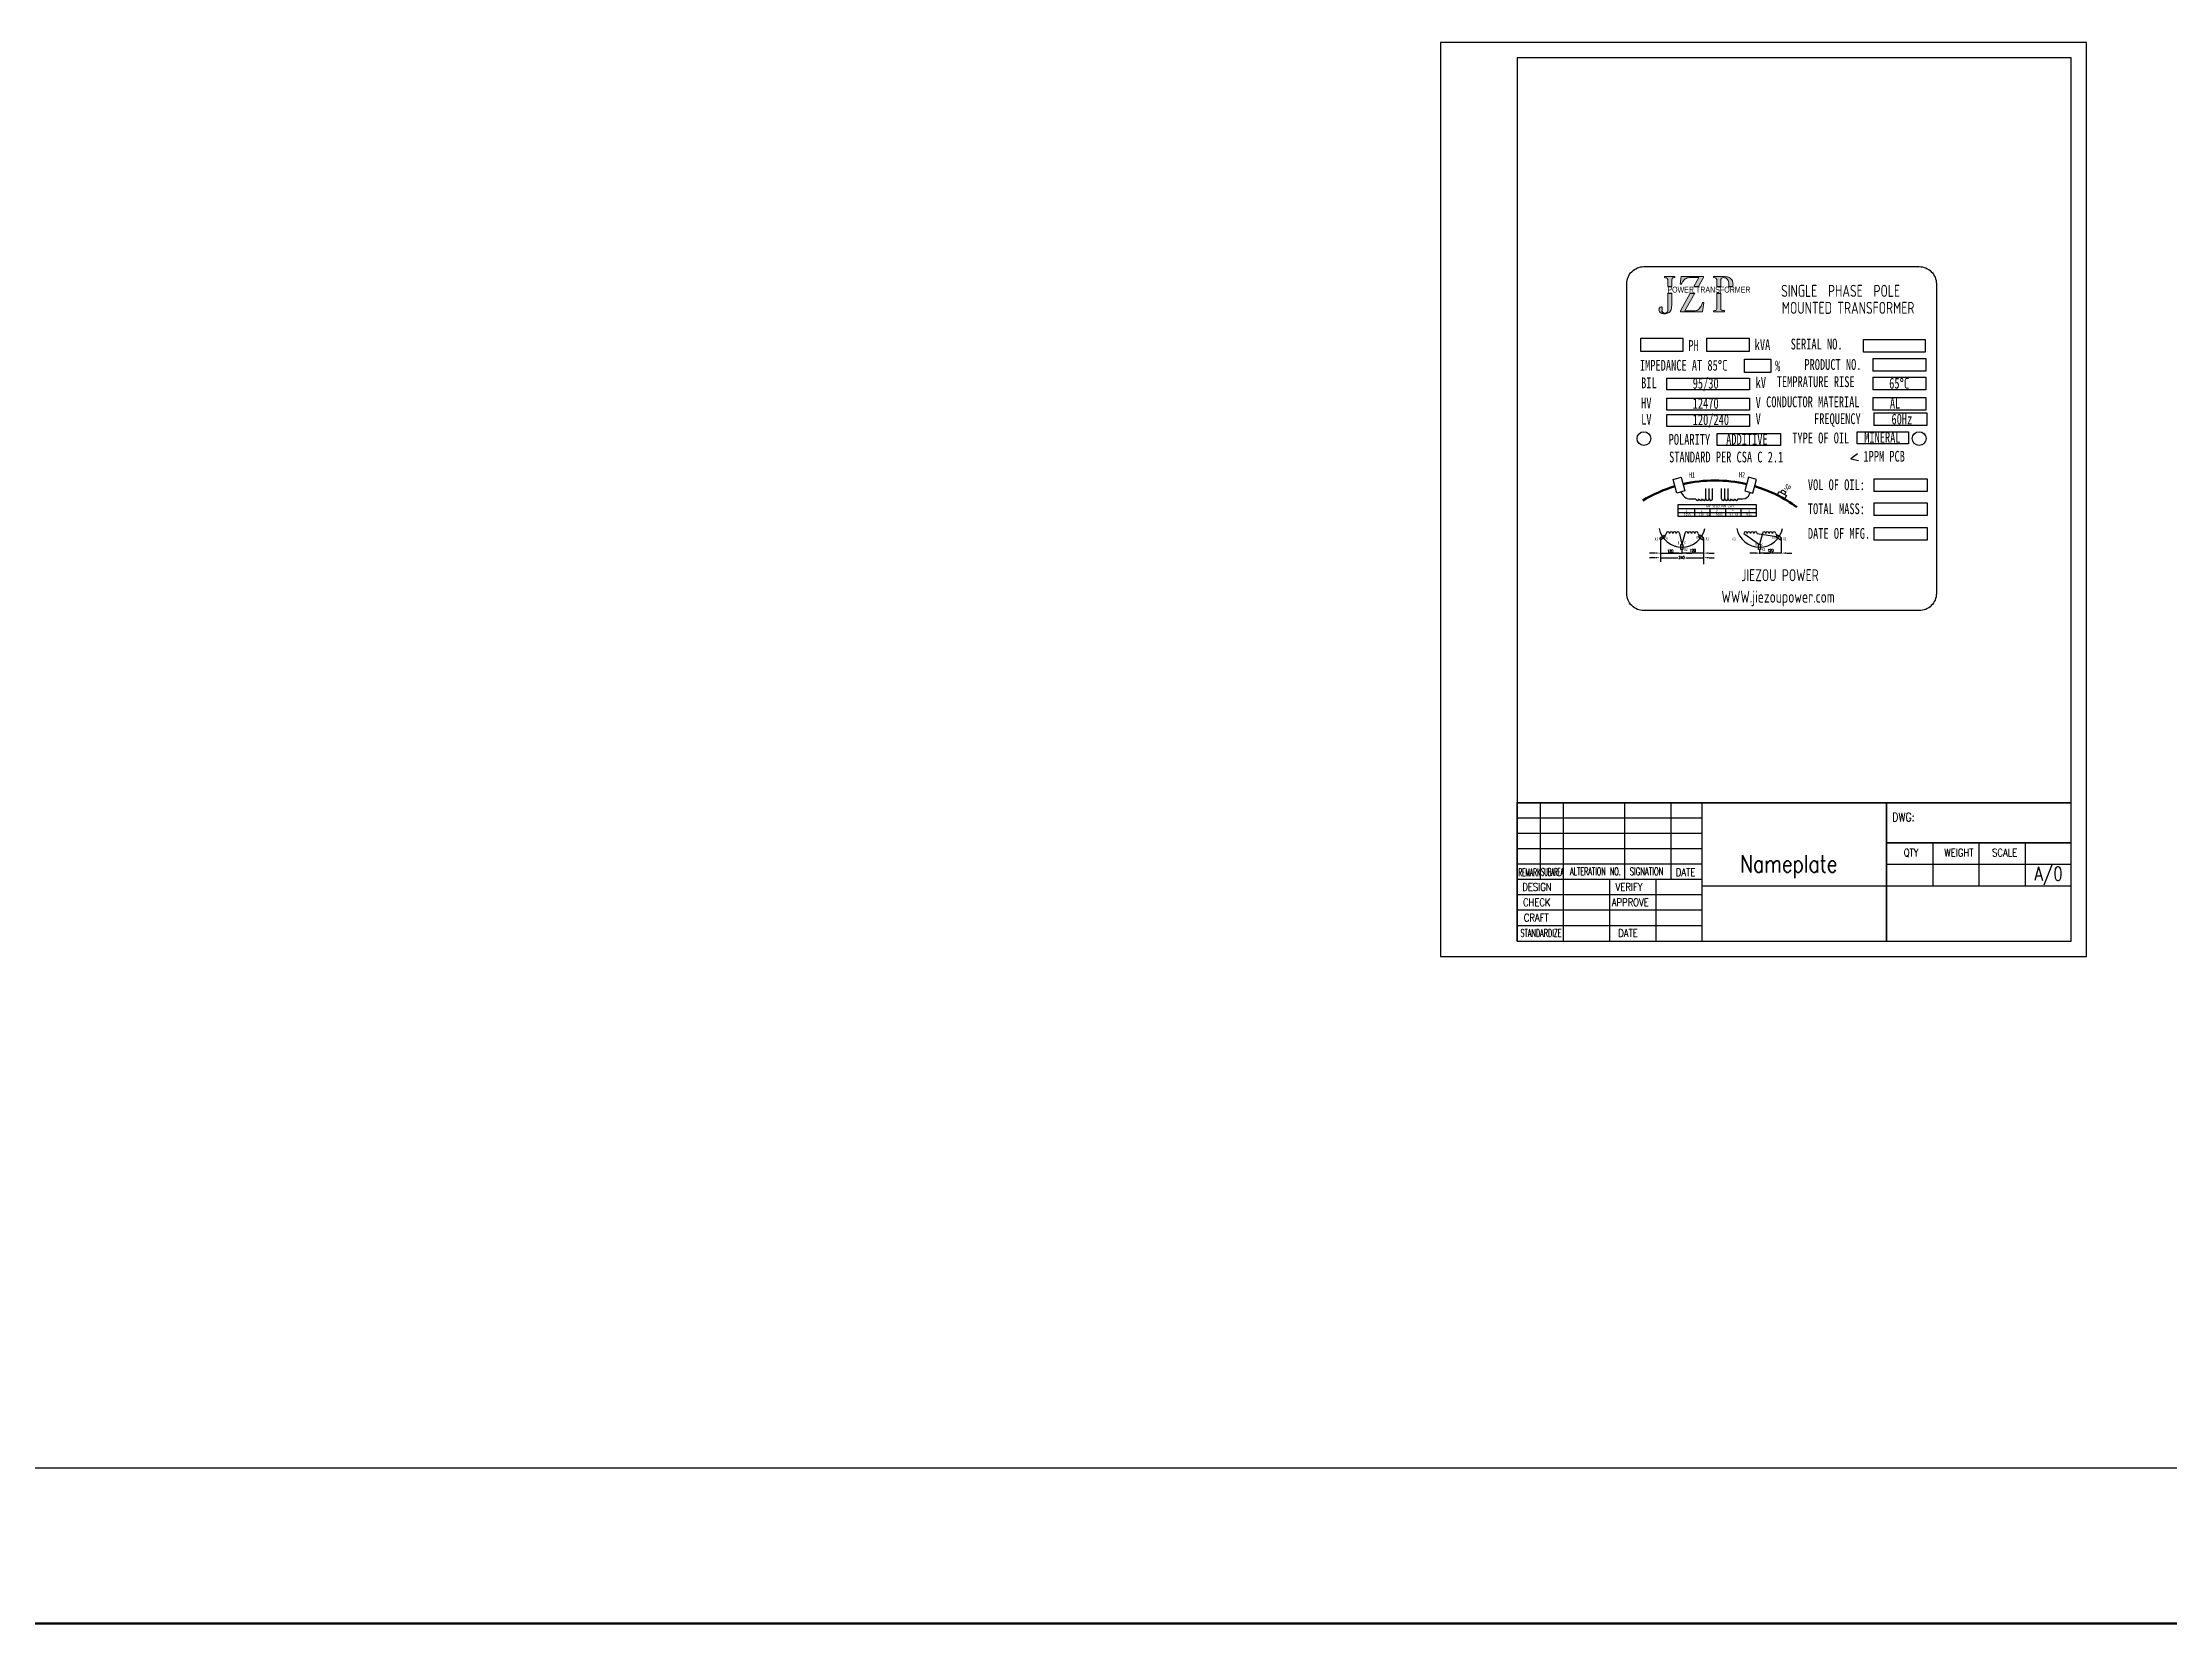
# Model space of a CAD drawing. Header units: millimetres. Extents: x 117095 to 120885, y -6667 to -3573.
# Drawn here: x 119094 to 119713, y -4033 to -3573 of the extents above; entities that cross this region are included whole.
import ezdxf

# ---------------------------------------------------------------- set-up
doc = ezdxf.new("R2010")
doc.units = ezdxf.units.MM
doc.header["$LTSCALE"] = 3
doc.layers.add('INTE_THICK', color=7, linetype='Continuous')
for name, color, linetype, lineweight in [('标注、文本', 3, 'Continuous', 25), ('粗实线', 4, 'Continuous', 53), ('粗实线层', 7, 'Continuous', 50)]:
    doc.layers.add(name, color=color, linetype=linetype, lineweight=lineweight)
doc.styles.add('PC_TEXTSTYLE', font='ISOCP.SHX', dxfattribs={"width": 0.707, "bigfont": 'GBCBIG.SHX'})
doc.styles.get("Standard").update_dxf_attribs({"font": 'txt', "bigfont": 'gbcbig.shx'})
doc.styles.add('TEXTSTYLE_3', font='txt', dxfattribs={"width": 0.8, "bigfont": 'hztxt.shx'})
doc.styles.add('TEXTSTYLE_4', font='txt', dxfattribs={"width": 0.65, "bigfont": 'hztxt.shx'})
doc.styles.add('TEXTSTYLE_5', font='txt', dxfattribs={"width": 0.45, "bigfont": 'hztxt.shx'})
doc.styles.add('TEXTSTYLE_7', font='txt', dxfattribs={"width": 0.75, "bigfont": 'hztxt.shx'})
doc.styles.add('TH_GBDIM', font='romans.shx', dxfattribs={"width": 0.8, "bigfont": 'gbcbig.shx'})

msp = doc.modelspace()

# ---------------------------------------------------------------- hatches: boundary and pattern name
at = {"layer": '标注、文本'}
h = msp.add_hatch(color=256, dxfattribs=at)
h.dxf.hatch_style = 1
h.paths.add_polyline_path([(119567.96, -3646.19), (119566.83, -3646.19), (119566.83, -3650.9), (119566.81, -3651.32), (119566.72, -3651.62, -0.564853), (119565.07, -3651.34), (119565.16, -3651.04), (119565.22, -3650.8), (119565.23, -3650.47), (119565.18, -3650.34), (119564.98, -3650.15), (119564.88, -3650.12), (119564.6, -3650.21), (119564.51, -3650.29), (119564.31, -3650.58), (119564.28, -3650.69), (119564.24, -3651.02), (119564.3, -3651.35), (119564.4, -3651.54), (119564.59, -3651.76, 0.201196), (119566.69, -3652), (119566.97, -3651.9), (119567.22, -3651.75), (119567.43, -3651.55), (119567.62, -3651.29), (119567.77, -3650.97), (119567.81, -3650.87), (119567.89, -3650.54), (119567.95, -3650.18), (119567.96, -3649.79)])
h.paths.add_polyline_path([(119568.05, -3642), (119568.09, -3641.93), (119568.31, -3641.73), (119568.51, -3641.68), (119568.86, -3641.65), (119568.86, -3641.35), (119565.89, -3641.35), (119565.89, -3641.65), (119566.15, -3641.68), (119566.4, -3641.72), (119566.4, -3641.72), (119566.67, -3641.88), (119566.8, -3642.21), (119566.82, -3642.49), (119566.83, -3642.91), (119566.83, -3644.19), (119567.96, -3644.19), (119567.96, -3642.74), (119567.96, -3642.71), (119567.99, -3642.29)])
h.paths.add_polyline_path([(119577.25, -3641.57), (119577.25, -3641.35), (119570.75, -3641.35), (119570.44, -3643.55), (119570.75, -3643.55), (119570.76, -3643.53), (119570.89, -3643.27), (119571.08, -3642.88), (119571.09, -3642.88), (119571.25, -3642.63), (119571.49, -3642.35), (119571.64, -3642.21), (119571.88, -3642.02), (119572.16, -3641.86), (119572.42, -3641.75), (119572.71, -3641.68), (119573.01, -3641.65), (119575.83, -3641.65), (119574.42, -3644.19), (119575.78, -3644.19)])
h.paths.add_polyline_path([(119574.66, -3646.19), (119573.3, -3646.19), (119570.47, -3651.28), (119570.47, -3651.59), (119576.94, -3651.59), (119577.3, -3648.84), (119576.95, -3648.84), (119576.84, -3649.16), (119576.69, -3649.51), (119576.65, -3649.58), (119576.49, -3649.9), (119576.33, -3650.18), (119576.13, -3650.46), (119575.92, -3650.7), (119575.73, -3650.89), (119575.47, -3651.08), (119575.24, -3651.19), (119575.11, -3651.22), (119574.82, -3651.26), (119574.5, -3651.28), (119571.81, -3651.28)])
h.paths.add_polyline_path([(119582.47, -3641.79), (119582.68, -3641.69), (119583.01, -3641.65), (119583.3, -3641.67), (119583.57, -3641.71), (119583.75, -3641.79), (119584.01, -3641.98), (119584.21, -3642.19), (119584.36, -3642.46), (119584.47, -3642.77), (119584.54, -3643.12), (119584.57, -3643.52), (119584.57, -3643.57), (119584.54, -3643.97), (119584.5, -3644.19), (119585.69, -3644.19), (119585.75, -3643.88), (119585.78, -3643.51), (119585.77, -3643.39), (119585.73, -3643.03), (119585.62, -3642.69), (119585.59, -3642.61), (119585.43, -3642.31), (119585.23, -3642.05), (119585.18, -3642), (119584.95, -3641.79), (119584.69, -3641.62), (119584.43, -3641.5), (119584.15, -3641.44), (119583.99, -3641.42), (119583.61, -3641.38), (119583.34, -3641.35), (119583.17, -3641.35), (119580.08, -3641.35), (119580.08, -3641.65), (119580.27, -3641.66), (119580.58, -3641.7), (119580.79, -3641.78), (119580.91, -3641.87), (119581.05, -3642.16), (119581.06, -3642.25), (119581.09, -3642.58), (119581.09, -3643.04), (119581.09, -3644.19), (119582.21, -3644.19), (119582.21, -3642.99), (119582.21, -3642.91), (119582.22, -3642.49), (119582.25, -3642.19), (119582.29, -3642.05)])
h.paths.add_polyline_path([(119582.21, -3646.19), (119581.09, -3646.19), (119581.09, -3650.28), (119581.09, -3650.43), (119581.06, -3650.76), (119580.91, -3651.06), (119580.9, -3651.07), (119580.62, -3651.21), (119580.41, -3651.24), (119580.08, -3651.26), (119580.08, -3651.57), (119583.34, -3651.57), (119583.34, -3651.26), (119583.19, -3651.25), (119582.88, -3651.23), (119582.76, -3651.21), (119582.49, -3651.12), (119582.29, -3650.87), (119582.25, -3650.74), (119582.21, -3650.35)])

# ---------------------------------------------------------------- linework, layer by layer
at = {"color": 7, "linetype": 'Continuous'}
for p, q in [((119523.06, -3794.33), (119684.09, -3794.33)), ((119523.07, -3794.26), (119684.1, -3794.26)), ((119523.07, -3834.52), (119523.07, -3794.26)), ((119529.78, -3816.63), (119529.78, -3794.26)), ((119536.49, -3834.52), (119536.49, -3794.26)), ((119554.38, -3816.63), (119554.38, -3794.26)), ((119567.8, -3816.63), (119567.8, -3794.26)), ((119576.75, -3794.26), (119576.75, -3834.52)), ((119576.76, -3794.29), (119576.76, -3834.55)), ((119576.76, -3794.29), (119684.12, -3794.29)), ((119630.42, -3834.52), (119630.42, -3794.26)), ((119630.44, -3794.29), (119630.44, -3834.55)), ((119576.75, -3798.74), (119523.07, -3798.74)), ((119576.75, -3803.21), (119523.07, -3803.21)), ((119576.75, -3807.68), (119523.07, -3807.68)), ((119630.42, -3805.89), (119684.1, -3805.89)), ((119630.44, -3805.92), (119684.12, -3805.92)), ((119643.84, -3805.89), (119643.84, -3818.42)), ((119643.86, -3805.92), (119643.86, -3818.45)), ((119657.26, -3805.89), (119657.26, -3818.42)), ((119657.28, -3805.92), (119657.28, -3818.45)), ((119670.68, -3805.89), (119670.68, -3818.42)), ((119670.7, -3805.92), (119670.7, -3818.45)), ((119576.75, -3812.16), (119523.07, -3812.16)), ((119630.42, -3812.16), (119684.1, -3812.16)), ((119630.44, -3812.18), (119684.12, -3812.18)), ((119576.75, -3816.63), (119523.07, -3816.63)), ((119549.91, -3816.63), (119549.91, -3834.52)), ((119563.33, -3816.63), (119563.33, -3834.52)), ((119576.75, -3818.42), (119684.1, -3818.42)), ((119576.76, -3818.45), (119684.12, -3818.45)), ((119576.75, -3821.1), (119523.07, -3821.1)), ((119576.75, -3825.57), (119523.07, -3825.57)), ((119576.75, -3830.05), (119523.07, -3830.05))]:
    msp.add_line(p, q, dxfattribs=at)
at = {"layer": 'INTE_THICK'}
for p, q in [((119684.09, -3577.78), (119523.07, -3577.78)), ((119523.07, -3577.78), (119523.07, -3834.52)), ((119684.09, -3834.52), (119684.09, -3577.78)), ((119523.07, -3834.52), (119684.09, -3834.52))]:
    msp.add_line(p, q, dxfattribs=at)
at = {"layer": '标注、文本', "color": 3, "lineweight": 0}
for p, q in [((119568.86, -3641.35), (119565.89, -3641.35)), ((119565.89, -3641.35), (119565.89, -3641.65)), ((119568.86, -3641.65), (119568.86, -3641.35)), ((119570.75, -3641.35), (119570.44, -3643.55)), ((119577.25, -3641.35), (119570.75, -3641.35)), ((119577.25, -3641.57), (119577.25, -3641.35)), ((119583.17, -3641.35), (119580.08, -3641.35)), ((119580.08, -3641.35), (119580.08, -3641.65)), ((119583.34, -3641.35), (119583.17, -3641.35)), ((119583.61, -3641.38), (119583.34, -3641.35)), ((119583.99, -3641.42), (119583.61, -3641.38)), ((119584.15, -3641.44), (119583.99, -3641.42)), ((119584.43, -3641.5), (119584.15, -3641.44)), ((119565.89, -3641.65), (119566.15, -3641.68)), ((119566.15, -3641.68), (119566.4, -3641.72)), ((119566.4, -3641.72), (119566.4, -3641.72)), ((119566.4, -3641.72), (119566.66, -3641.87)), ((119566.66, -3641.87), (119566.68, -3641.89)), ((119566.68, -3641.89), (119566.8, -3642.21)), ((119566.8, -3642.21), (119566.82, -3642.49)), ((119566.82, -3642.49), (119566.83, -3642.91)), ((119566.83, -3642.91), (119566.83, -3644.19)), ((119566.83, -3646.19), (119566.83, -3650.9)), ((119567.96, -3642.71), (119567.99, -3642.29)), ((119567.96, -3642.74), (119567.96, -3642.71)), ((119567.96, -3644.19), (119567.96, -3642.74)), ((119567.96, -3649.79), (119567.96, -3646.19)), ((119567.99, -3642.29), (119568.05, -3642)), ((119568.05, -3642), (119568.09, -3641.93)), ((119568.09, -3641.93), (119568.31, -3641.73)), ((119568.31, -3641.73), (119568.51, -3641.68)), ((119568.51, -3641.68), (119568.86, -3641.65)), ((119570.44, -3643.55), (119570.75, -3643.55)), ((119573.3, -3646.19), (119570.47, -3651.28)), ((119570.75, -3643.55), (119570.76, -3643.53)), ((119570.76, -3643.53), (119570.89, -3643.27)), ((119570.89, -3643.27), (119571.08, -3642.88)), ((119571.08, -3642.88), (119571.09, -3642.88)), ((119571.09, -3642.88), (119571.25, -3642.63)), ((119571.25, -3642.63), (119571.49, -3642.35)), ((119571.49, -3642.35), (119571.64, -3642.21)), ((119571.63, -3641.65), (119571.62, -3641.66)), ((119571.64, -3642.21), (119571.88, -3642.02)), ((119571.81, -3651.28), (119574.66, -3646.19)), ((119571.88, -3642.02), (119572.16, -3641.86)), ((119572.16, -3641.86), (119572.42, -3641.75)), ((119572.42, -3641.75), (119572.71, -3641.68)), ((119572.71, -3641.68), (119573.01, -3641.65)), ((119573.01, -3641.65), (119574.45, -3641.65)), ((119573.01, -3641.65), (119575.83, -3641.65)), ((119575.83, -3641.65), (119574.42, -3644.19)), ((119575.78, -3644.19), (119577.25, -3641.57)), ((119580.08, -3641.65), (119580.27, -3641.66)), ((119580.27, -3641.66), (119580.58, -3641.7)), ((119580.58, -3641.7), (119580.79, -3641.78)), ((119580.79, -3641.78), (119580.91, -3641.87)), ((119580.91, -3641.87), (119581.05, -3642.16)), ((119581.05, -3642.16), (119581.06, -3642.25)), ((119581.06, -3642.25), (119581.09, -3642.58)), ((119581.09, -3642.58), (119581.09, -3643.04)), ((119581.09, -3643.04), (119581.09, -3644.19)), ((119581.09, -3646.19), (119581.09, -3650.28)), ((119582.21, -3642.91), (119582.22, -3642.49)), ((119582.21, -3642.99), (119582.21, -3642.91)), ((119582.21, -3644.19), (119582.21, -3642.99)), ((119582.21, -3650.35), (119582.21, -3646.19)), ((119582.22, -3642.49), (119582.25, -3642.19)), ((119582.25, -3642.19), (119582.29, -3642.05)), ((119582.29, -3642.05), (119582.47, -3641.79)), ((119582.47, -3641.79), (119582.68, -3641.69)), ((119582.68, -3641.69), (119583.01, -3641.65)), ((119583.01, -3641.65), (119583.3, -3641.67)), ((119583.3, -3641.67), (119583.57, -3641.71)), ((119583.57, -3641.71), (119583.75, -3641.79)), ((119583.75, -3641.79), (119584.01, -3641.98)), ((119584.01, -3641.98), (119584.21, -3642.19)), ((119584.21, -3642.19), (119584.36, -3642.46)), ((119584.36, -3642.46), (119584.47, -3642.77)), ((119584.69, -3641.62), (119584.43, -3641.5)), ((119584.47, -3642.77), (119584.54, -3643.12)), ((119584.54, -3643.97), (119584.5, -3644.19)), ((119584.54, -3643.12), (119584.57, -3643.52)), ((119584.57, -3643.57), (119584.54, -3643.97)), ((119584.57, -3643.52), (119584.57, -3643.57)), ((119584.95, -3641.79), (119584.69, -3641.62)), ((119585.18, -3642), (119584.95, -3641.79)), ((119585.23, -3642.05), (119585.18, -3642)), ((119585.43, -3642.31), (119585.23, -3642.05)), ((119585.59, -3642.61), (119585.43, -3642.31)), ((119585.62, -3642.69), (119585.59, -3642.61)), ((119585.73, -3643.03), (119585.62, -3642.69)), ((119585.69, -3644.19), (119585.75, -3643.88)), ((119585.77, -3643.39), (119585.73, -3643.03)), ((119585.75, -3643.88), (119585.78, -3643.51)), ((119585.78, -3643.51), (119585.77, -3643.39)), ((119564.28, -3650.69), (119564.24, -3651.02)), ((119564.24, -3651.02), (119564.3, -3651.35)), ((119564.31, -3650.58), (119564.28, -3650.69)), ((119564.3, -3651.35), (119564.4, -3651.54)), ((119564.51, -3650.29), (119564.31, -3650.58)), ((119564.4, -3651.54), (119564.59, -3651.76)), ((119564.6, -3650.21), (119564.51, -3650.29)), ((119564.88, -3650.12), (119564.6, -3650.21)), ((119564.98, -3650.15), (119564.88, -3650.12)), ((119565.18, -3650.34), (119564.98, -3650.15)), ((119565.07, -3651.34), (119565.16, -3651.04)), ((119565.16, -3651.04), (119565.22, -3650.8)), ((119565.23, -3650.47), (119565.18, -3650.34)), ((119565.22, -3650.8), (119565.23, -3650.47)), ((119566.69, -3652), (119566.97, -3651.9)), ((119566.81, -3651.32), (119566.72, -3651.62)), ((119566.83, -3650.9), (119566.81, -3651.32)), ((119566.97, -3651.9), (119567.22, -3651.75)), ((119567.22, -3651.75), (119567.43, -3651.55)), ((119567.43, -3651.55), (119567.62, -3651.29)), ((119567.62, -3651.29), (119567.77, -3650.97)), ((119567.77, -3650.97), (119567.81, -3650.87)), ((119567.81, -3650.87), (119567.89, -3650.54)), ((119567.89, -3650.54), (119567.95, -3650.18)), ((119567.95, -3650.18), (119567.96, -3649.79)), ((119570.47, -3651.59), (119576.94, -3651.59)), ((119574.5, -3651.28), (119571.81, -3651.28)), ((119574.82, -3651.26), (119574.5, -3651.28)), ((119575.11, -3651.22), (119574.82, -3651.26)), ((119575.24, -3651.19), (119575.11, -3651.22)), ((119575.47, -3651.08), (119575.24, -3651.19)), ((119575.73, -3650.89), (119575.47, -3651.08)), ((119575.92, -3650.7), (119575.73, -3650.89)), ((119576.13, -3650.46), (119575.92, -3650.7)), ((119576.33, -3650.18), (119576.13, -3650.46)), ((119576.49, -3649.9), (119576.33, -3650.18)), ((119576.65, -3649.58), (119576.49, -3649.9)), ((119576.69, -3649.51), (119576.65, -3649.58)), ((119576.84, -3649.16), (119576.69, -3649.51)), ((119576.94, -3648.85), (119576.84, -3649.16)), ((119577.3, -3648.84), (119576.94, -3648.84)), ((119576.94, -3648.84), (119576.94, -3648.85)), ((119576.94, -3651.59), (119577.3, -3648.84)), ((119580.41, -3651.24), (119580.08, -3651.26)), ((119580.08, -3651.26), (119580.08, -3651.57)), ((119580.08, -3651.57), (119583.34, -3651.57)), ((119580.62, -3651.21), (119580.41, -3651.24)), ((119580.9, -3651.07), (119580.62, -3651.21)), ((119580.91, -3651.06), (119580.9, -3651.07)), ((119581.06, -3650.76), (119580.91, -3651.06)), ((119581.09, -3650.43), (119581.06, -3650.76)), ((119581.09, -3650.28), (119581.09, -3650.43)), ((119582.25, -3650.74), (119582.21, -3650.35)), ((119582.29, -3650.87), (119582.25, -3650.74)), ((119582.49, -3651.12), (119582.29, -3650.87)), ((119582.5, -3651.13), (119582.49, -3651.12)), ((119582.76, -3651.21), (119582.5, -3651.13)), ((119582.88, -3651.23), (119582.76, -3651.21)), ((119583.19, -3651.25), (119582.88, -3651.23)), ((119583.34, -3651.26), (119583.19, -3651.25)), ((119583.34, -3651.57), (119583.34, -3651.26))]:
    msp.add_line(p, q, dxfattribs=at)
at = {"layer": '标注、文本'}
for p, q in [((119566.83, -3644.19), (119567.96, -3644.19)), ((119566.83, -3646.19), (119567.96, -3646.19)), ((119573.3, -3646.19), (119574.66, -3646.19)), ((119574.42, -3644.19), (119575.78, -3644.19)), ((119581.09, -3644.19), (119582.21, -3644.19)), ((119581.09, -3646.19), (119582.21, -3646.19)), ((119584.5, -3644.19), (119585.69, -3644.19)), ((119570.47, -3651.28), (119570.47, -3651.59)), ((119596.81, -3665.39), (119596.81, -3669.26)), ((119626.4, -3665.19), (119626.4, -3668.87)), ((119626.39, -3670.62), (119626.39, -3674.3)), ((119626.39, -3676.49), (119626.39, -3680.17)), ((119626.69, -3680.97), (119626.69, -3684.65)), ((119581.14, -3686.99), (119599.54, -3686.99)), ((119581.14, -3690.47), (119581.14, -3686.99)), ((119599.54, -3690.47), (119581.14, -3690.47)), ((119599.54, -3686.99), (119599.54, -3690.47)), ((119621.85, -3686.44), (119636.75, -3686.44)), ((119621.85, -3689.92), (119621.85, -3686.44)), ((119636.75, -3689.92), (119621.85, -3689.92)), ((119636.75, -3686.44), (119636.75, -3689.92)), ((119622.01, -3692.88), (119620.04, -3694.33)), ((119620.04, -3694.33), (119622.22, -3694.84)), ((119577.88, -3705.92), (119577.88, -3702.94)), ((119578.85, -3705.92), (119578.85, -3702.94)), ((119579.82, -3705.92), (119579.82, -3702.94)), ((119582.4, -3705.92), (119582.4, -3702.94)), ((119583.37, -3705.92), (119583.37, -3702.94)), ((119584.34, -3705.92), (119584.34, -3702.94)), ((119626.75, -3700.18), (119626.75, -3703.86)), ((119569.86, -3708.73), (119592.54, -3708.73)), ((119570.61, -3703.97), (119571.31, -3705.02)), ((119572.98, -3705.92), (119574.96, -3705.92)), ((119574.6, -3708.73), (119574.6, -3711.12)), ((119579.09, -3708.73), (119579.09, -3711.12)), ((119583.57, -3708.73), (119583.57, -3711.12)), ((119587.26, -3705.92), (119588.68, -3705.92)), ((119588.05, -3708.73), (119588.05, -3711.12)), ((119590.55, -3704.63), (119590.76, -3704.07)), ((119626.75, -3707.15), (119626.75, -3710.82)), ((119569.86, -3709.89), (119592.54, -3709.89)), ((119626.75, -3714.32), (119626.75, -3718)), ((119564.68, -3717.6), (119564.68, -3724.27)), ((119566.36, -3715.99), (119565.92, -3716.76)), ((119570.25, -3715.99), (119570.92, -3719.19)), ((119571.74, -3715.99), (119570.92, -3719.19)), ((119570.92, -3720.69), (119570.92, -3721.91)), ((119575.63, -3715.99), (119575.93, -3716.76)), ((119577.17, -3717.6), (119577.17, -3724.99)), ((119592.84, -3715.99), (119598.45, -3716.86)), ((119594.32, -3715.99), (119593.51, -3719.19)), ((119593.51, -3720.69), (119593.51, -3721.91)), ((119593.51, -3720.69), (119593.51, -3721.74)), ((119598.22, -3715.99), (119598.52, -3716.76)), ((119599.76, -3717.6), (119599.76, -3721.72)), ((120884.53, -3987.78), (117095.49, -3987.78))]:
    msp.add_line(p, q, dxfattribs=at)
at = {"layer": '标注、文本', "color": 3}
for p, q in [((119563.03, -3721.72), (119561.53, -3721.72)), ((119564.53, -3721.72), (119570.78, -3721.72)), ((119572.13, -3721.72), (119573.78, -3721.72)), ((119578.81, -3721.72), (119580.31, -3721.72)), ((119592.3, -3721.72), (119590.66, -3721.72)), ((119599.9, -3721.72), (119593.66, -3721.72)), ((119594.72, -3721.72), (119596.37, -3721.72)), ((119601.4, -3721.72), (119602.9, -3721.72)), ((119563.03, -3723.06), (119561.53, -3723.06)), ((119578.81, -3723.06), (119580.31, -3723.06))]:
    msp.add_line(p, q, dxfattribs=at)
at = {"layer": '标注、文本'}
msp.add_lwpolyline([(119559.89, -3638.46), (119639.89, -3638.46, -0.414214), (119644.89, -3643.46), (119644.89, -3733.46, -0.414214), (119639.89, -3738.46), (119559.89, -3738.46, -0.414214), (119554.89, -3733.46), (119554.89, -3643.46, -0.414214)], format="xyb", close=True, dxfattribs=at)
for points in [[(119558.94, -3659.26), (119571.21, -3659.26), (119571.21, -3663.13), (119558.94, -3663.13)], [(119578.19, -3659.26), (119590.47, -3659.26), (119590.47, -3663.13), (119578.19, -3663.13)], [(119623.7, -3659.61), (119641.61, -3659.61), (119641.61, -3663.29), (119623.7, -3663.29)], [(119566.52, -3670.84), (119590.6, -3670.84), (119590.6, -3674.31), (119566.52, -3674.31)], [(119566.52, -3676.68), (119590.6, -3676.68), (119590.6, -3680.15), (119566.52, -3680.15)], [(119566.52, -3681.41), (119590.6, -3681.41), (119590.6, -3684.88), (119566.52, -3684.88)], [(119568.37, -3700.3), (119570.75, -3699.68), (119571.8, -3703.65), (119569.42, -3704.28)], [(119592.63, -3700.3), (119590.25, -3699.68), (119589.2, -3703.65), (119591.58, -3704.28)], [(119569.86, -3707.56), (119592.54, -3707.56), (119592.54, -3711.12), (119569.86, -3711.12)], [(119599.17, -3703.8), (119601.34, -3704.98), (119600.77, -3706.02), (119598.61, -3704.84)], [(119600.1, -3703.33), (119601.14, -3703.89), (119600.73, -3704.65), (119599.69, -3704.09)], [(119565.76, -3716.52), (119566.08, -3717), (119564.84, -3717.84), (119564.52, -3717.36)], [(119570.63, -3719.19), (119571.21, -3719.19), (119571.21, -3720.69), (119570.63, -3720.69)], [(119576.09, -3716.52), (119575.77, -3717), (119577.01, -3717.84), (119577.33, -3717.36)], [(119593.22, -3719.19), (119593.8, -3719.19), (119593.8, -3720.69), (119593.22, -3720.69)], [(119598.68, -3716.52), (119598.35, -3717), (119599.59, -3717.84), (119599.92, -3717.36)]]:
    msp.add_lwpolyline(points, close=True, dxfattribs=at)
for points in [[(119596.81, -3669.26), (119589.17, -3669.26), (119589.17, -3665.39), (119596.81, -3665.39)], [(119626.4, -3665.19), (119641.85, -3665.19), (119641.85, -3668.87), (119626.4, -3668.87)], [(119626.39, -3670.62), (119641.84, -3670.62), (119641.84, -3674.3), (119626.39, -3674.3)], [(119626.39, -3676.49), (119641.84, -3676.49), (119641.84, -3680.17), (119626.39, -3680.17)], [(119626.69, -3680.97), (119642.14, -3680.97), (119642.14, -3684.65), (119626.69, -3684.65)], [(119626.75, -3700.18), (119642.2, -3700.18), (119642.2, -3703.86), (119626.75, -3703.86)], [(119626.75, -3707.15), (119642.2, -3707.15), (119642.2, -3710.82), (119626.75, -3710.82)], [(119626.75, -3714.32), (119642.2, -3714.32), (119642.2, -3718), (119626.75, -3718)]]:
    msp.add_lwpolyline(points, dxfattribs=at)
for centre in [(119559.89, -3688.46), (119639.89, -3688.46)]:
    msp.add_circle(centre, 2, dxfattribs=at)
for centre, radius, start, end in [((119565.93, -3649.37), 2.73, 240.63938, 286.14253), ((119565.98, -3650.98), 0.976, 201.48435, 319.32465), ((119572.98, -3703.92), 2, 213.55601, 270), ((119575.44, -3705.92), 0.485, 180, 0), ((119576.42, -3705.92), 0.485, 180, 0), ((119577.39, -3705.92), 0.485, 180, 0), ((119578.37, -3705.92), 0.485, 180, 0), ((119579.34, -3705.92), 0.485, 180, 0), ((119582.88, -3705.92), 0.485, 180, 0), ((119583.85, -3705.92), 0.485, 180, 0), ((119584.83, -3705.92), 0.485, 180, 0), ((119585.8, -3705.92), 0.485, 180, 0), ((119586.78, -3705.92), 0.485, 180, 0), ((119588.68, -3703.92), 2, 270, 339.0548), ((119570.94, -3713.21), 6.79, 191.61474, 348.65109), ((119566.85, -3715.99), 0.485, 360, 180), ((119567.82, -3715.99), 0.485, 360, 180), ((119568.79, -3715.99), 0.485, 360, 180), ((119569.77, -3715.99), 0.485, 360, 180), ((119572.22, -3715.99), 0.485, 360, 180), ((119573.19, -3715.99), 0.485, 360, 180), ((119574.17, -3715.99), 0.485, 360, 180), ((119575.14, -3715.99), 0.485, 360, 180), ((119593.53, -3713.21), 6.79, 191.61474, 348.65109), ((119589.43, -3715.99), 0.485, 360, 180), ((119590.41, -3715.99), 0.485, 360, 180), ((119591.38, -3715.99), 0.485, 360, 180), ((119592.36, -3715.99), 0.485, 360, 180), ((119594.81, -3715.99), 0.485, 360, 180), ((119595.78, -3715.99), 0.485, 360, 180), ((119596.76, -3715.99), 0.485, 360, 180), ((119597.73, -3715.99), 0.485, 360, 180)]:
    msp.add_arc(centre, radius, start, end, dxfattribs=at)
at = {"layer": '标注、文本', "color": 3}
for points in [[(119563.18, -3721.49), (119563.18, -3721.95), (119564.55, -3721.72)], [(119578.67, -3721.49), (119578.67, -3721.95), (119577.3, -3721.72)], [(119594.72, -3721.49), (119594.72, -3721.95), (119593.35, -3721.72)], [(119601.26, -3721.49), (119601.26, -3721.95), (119599.89, -3721.72)]]:
    msp.add_solid(points, dxfattribs=at)
at = {"layer": '粗实线'}
msp.add_line((120839.42, -4032.89), (117321.03, -4032.89), dxfattribs=at)
at = {"layer": '粗实线', "ltscale": 2}
for start, end in [(106.55111, 120.99031), (76.91188, 103.08812), (54.11891, 73.44889)]:
    msp.add_arc((119580.5, -3741.33), 40.71, start, end, dxfattribs=at)
at = {"layer": '粗实线层', "color": 1, "lineweight": -3}
for p, q in [((119688.56, -3573.31), (119500.71, -3573.31)), ((119500.71, -3573.31), (119500.71, -3838.99)), ((119688.56, -3838.99), (119688.56, -3573.31)), ((119500.71, -3838.99), (119688.56, -3838.99))]:
    msp.add_line(p, q, dxfattribs=at)

# ---------------------------------------------------------------- texts
at = {"color": 7}
for s, height, style, width, p in [('DWG:', 2.5, 'TEXTSTYLE_7', 0.8, (119632.06, -3799.71)), ('REMARK', 2.236, 'TEXTSTYLE_5', 0.45, (119523.37, -3815.63)), ('SUBAREA', 2.236, 'TEXTSTYLE_5', 0.4, (119529.99, -3815.51)), ('ALTERATION NO.', 2.2365, 'TEXTSTYLE_3', 0.5, (119538.4, -3815.39)), ('SIGNATION', 2.236, 'TEXTSTYLE_4', 0.65, (119555.77, -3815.4)), ('Nameplate', 5, 'TEXTSTYLE_7', 0.8, (119587.84, -3814.54)), ('STANDARDIZE', 2.2365, 'TEXTSTYLE_3', 0.5, (119524.03, -3833.31))]:
    msp.add_text(s, height=height, dxfattribs=dict(at, style=style, width=width)).set_placement(p)
at = {"color": 7, "width": 0.8}
for s, height, p in [('QTY', 2.236, (119635.4, -3809.92)), ('WEIGHT', 2.236, (119647.24, -3809.92)), ('SCALE', 2.236, (119661.11, -3809.92)), ('DATE', 2.236, (119569.15, -3815.61)), ('A/0', 4, (119673.39, -3816.89)), ('DESIGN', 2.236, (119524.54, -3819.89)), ('VERIFY', 2.236, (119551.65, -3819.89)), ('CHECK', 2.236, (119524.75, -3824.36)), ('CRAFT', 2.236, (119524.99, -3828.83)), ('APPROVE', 2.236, (119550.55, -3824.36)), ('DATE', 2.236, (119552.43, -3833.31))]:
    msp.add_text(s, height=height, dxfattribs=at).set_placement(p)
at = {"layer": '标注、文本', "attachment_point": 1, "style": 'PC_TEXTSTYLE'}
for s, width, gutter_width, insert, char_height in [('{\\fJavanese Text|b0|i0|c0|p2;POWER TRANSFORMER}', 20.0156, 8.68, (119566.7, -3644.27), 1.736), ('{\\fISOCPEUR|b0|i0|c134|p34;SINGLE  PHASE  POLE}', 48.5551, 8.68, (119599.77, -3643.75), 3.485), ('{\\fISOCPEUR|b0|i0|c0|p34;MOUNTED TRANSFORMER}', 48.5551, 8.68, (119599.95, -3648.69), 3.485), ('{\\fFangSong|b0|i0|c0|p49;PH}', 43.6996, 7.81, (119572.81, -3659.81), 3.1365), ('{\\fFangSong|b0|i0|c0|p49;kVA}', 48.5551, 8.68, (119592.08, -3659.55), 3.1365), ('{\\fFangSong|b0|i0|c134|p49;SERIAL NO.}', 48.5551, 8.68, (119602.54, -3659.4), 3.1365), ('{\\fFangSong|b0|i0|c134|p49;IMPEDANCE AT 85\\fISOCPEUR|b0|i0|c0|p34;%%DC}', 48.5551, 8.68, (119558.73, -3665.56), 3.1365), ('{\\fFangSong|b0|i0|c134|p49;%}', 48.5551, 8.68, (119598.02, -3665.72), 3.1365), ('{\\fFangSong|b0|i0|c134|p49;PRODUCT NO.}', 48.5551, 8.68, (119606.53, -3665.33), 3.1365), ('{\\fFangSong|b0|i0|c134|p49;BIL}', 48.5551, 8.68, (119559.08, -3670.68), 3.1365), ('{\\fFangSong|b0|i0|c134|p49;95/30}', 39.9569, 7.14, (119574.07, -3670.8), 3.1365), ('{\\fFangSong|b0|i0|c0|p49;kV}', 48.5551, 8.68, (119592.36, -3670.56), 3.1365), ('{\\fFangSong|b0|i0|c134|p49;TEMPRATURE RISE}', 48.5551, 8.68, (119598.5, -3670.33), 3.1365), ('{\\fFangSong|b0|i0|c134|p49;65\\fISOCPEUR|b0|i0|c0|p34;%%DC}', 48.5551, 8.68, (119631.18, -3670.78), 3.1365), ('{\\fFangSong|b0|i0|c134|p49;HV}', 48.5551, 8.68, (119559.08, -3676.51), 3.1365), ('{\\fFangSong|b0|i0|c134|p49;12470}', 39.9569, 7.14, (119574.07, -3676.63), 3.1365), ('{\\fFangSong|b0|i0|c0|p49;V}', 48.5551, 8.68, (119592.36, -3676.39), 3.1365), ('{\\fFangSong|b0|i0|c134|p49;CONDUCTOR MATERIAL}', 48.5551, 8.68, (119595.42, -3676.2), 3.1365), ('{\\fFangSong|b0|i0|c134|p49;AL}', 48.5551, 8.68, (119631.39, -3676.58), 3.1365), ('{\\fFangSong|b0|i0|c134|p49;LV}', 48.5551, 8.68, (119559.08, -3681.25), 3.1365), ('{\\fFangSong|b0|i0|c134|p49;120/240}', 39.9569, 7.14, (119574.07, -3681.37), 3.1365), ('{\\fFangSong|b0|i0|c0|p49;V}', 48.5551, 8.68, (119592.36, -3681.13), 3.1365), ('{\\fFangSong|b0|i0|c134|p49;FREQUENCY}', 48.5551, 8.68, (119609.33, -3681.09), 3.1365), ('{\\fFangSong|b0|i0|c134|p49;60Hz}', 48.5551, 8.68, (119631.85, -3681.19), 3.1365), ('{\\fFangSong|b0|i0|c134|p49;POLARITY }', 48.5551, 8.68, (119567.07, -3687.11), 3.1365), ('{\\fFangSong|b0|i0|c134|p49;ADDITIVE}', 39.9569, 7.14, (119583.79, -3687.08), 3.1365), ('{\\fFangSong|b0|i0|c134|p49;TYPE OF OIL}', 48.5551, 8.68, (119602.99, -3686.69), 3.1365), ('{\\fFangSong|b0|i0|c134|p49;MINERAL}', 39.9569, 7.14, (119623.92, -3686.53), 3.1365), ('{\\fFangSong|b0|i0|c134|p49;STANDARD PER CSA C 2.1}', 48.5551, 8.68, (119567.2, -3692.23), 3.1365), ('{\\fFangSong|b0|i0|c134|p49;1PPM PCB}', 48.5551, 8.68, (119623.68, -3692.01), 3.1365), ('{\\fFangSong|b0|i0|c134|p49;H1}', 24.2775, 4.34, (119572.95, -3698.22), 1.5683), ('{\\fFangSong|b0|i0|c134|p49;H2}', 24.2775, 4.34, (119587.49, -3698.16), 1.5683), ('{\\fFangSong|b0|i0|c134|p49;VOL OF OIL:}', 48.5551, 8.68, (119607.54, -3700.29), 3.1365), ('{\\fFangSong|b0|i0|c134|p49;1}', 13.3233, 2.38, (119571.98, -3708.82), 0.8606), ('{\\fFangSong|b0|i0|c134|p49;2}', 13.3233, 2.38, (119576.41, -3708.85), 0.8606), ('{\\fFangSong|b0|i0|c134|p49;TAP SELECTOM (SP)}', 13.3233, 2.38, (119577.76, -3707.6), 0.8606), ('{\\fFangSong|b0|i0|c134|p49;3}', 13.3233, 2.38, (119580.78, -3708.83), 0.8606), ('{\\fFangSong|b0|i0|c134|p49;4}', 13.3233, 2.38, (119585.54, -3708.83), 0.8606), ('{\\fFangSong|b0|i0|c134|p49;5}', 13.3233, 2.38, (119590.2, -3708.86), 0.8606), ('{\\fFangSong|b0|i0|c134|p49;TOTAL MASS:}', 48.5551, 8.68, (119607.54, -3707.26), 3.1365), ('{\\fFangSong|b0|i0|c134|p49;105%}', 13.3233, 2.38, (119571.51, -3710.07), 0.8606), ('{\\fFangSong|b0|i0|c134|p49;102.5%}', 13.3233, 2.38, (119575.91, -3710.07), 0.8606), ('{\\fFangSong|b0|i0|c134|p49;100%}', 13.3233, 2.38, (119580.79, -3710.08), 0.8606), ('{\\fFangSong|b0|i0|c134|p49;97.5%}', 13.3233, 2.38, (119584.79, -3710.07), 0.8606), ('{\\fFangSong|b0|i0|c134|p49;95%}', 13.3233, 2.38, (119589.61, -3710.07), 0.8606), ('{\\fFangSong|b0|i0|c134|p49;DATE OF MFG.}', 48.5551, 8.68, (119607.54, -3714.44), 3.1365), ('{\\fISOCPEUR|b0|i0|c0|p34;JIEZOU POWER}', 48.5551, 8.68, (119588.17, -3726.41), 3.485), ('{\\fISOCPEUR|b0|i0|c0|p34;WWW.jiezoupower.com}', 48.5551, 8.68, (119582.43, -3732.66), 3.485)]:
    msp.add_mtext_dynamic_manual_height_columns(s, width=width, gutter_width=gutter_width, heights=[0], dxfattribs=dict(at, insert=insert, char_height=char_height))
at = {"layer": '标注、文本', "insert": (119601.2, -3701.57), "char_height": 1.5683, "attachment_point": 1, "rotation": 332.46241, "style": 'PC_TEXTSTYLE'}
msp.add_mtext_dynamic_manual_height_columns('{\\fFangSong|b0|i0|c134|p49;SP}', width=24.2775, gutter_width=4.34, heights=[0], dxfattribs=at)
at = {"layer": '标注、文本', "char_height": 0.8606, "width": 13.3233, "attachment_point": 1, "style": 'PC_TEXTSTYLE'}
for s, insert in [('{\\fFangSong|b0|i0|c134|p49;X3}', (119562.97, -3717.2)), ('{\\fFangSong|b0|i0|c134|p49;A}', (119566.3, -3716.99)), ('{\\fFangSong|b0|i0|c134|p49;B}', (119569.69, -3718.34)), ('{\\fFangSong|b0|i0|c134|p49;X2}', (119571.59, -3720.22)), ('{\\fFangSong|b0|i0|c134|p49;C}', (119571.62, -3718.23)), ('{\\fFangSong|b0|i0|c134|p49;D}', (119575.12, -3716.72)), ('{\\fFangSong|b0|i0|c134|p49;X1}', (119577.79, -3717.11)), ('{\\fFangSong|b0|i0|c134|p49;X3}', (119585.56, -3717.2)), ('{\\fFangSong|b0|i0|c134|p49;A}', (119592.22, -3718.7)), ('{\\fFangSong|b0|i0|c134|p49;C}', (119594.08, -3718.78)), ('{\\fFangSong|b0|i0|c134|p49;X2}', (119594.18, -3720.22)), ('{\\fFangSong|b0|i0|c134|p49;B}', (119597.1, -3716.71)), ('{\\fFangSong|b0|i0|c134|p49;D}', (119597.71, -3716.72)), ('{\\fFangSong|b0|i0|c134|p49;X1}', (119600.38, -3717.11))]:
    msp.add_mtext(s, dxfattribs=dict(at, insert=insert))

# ---------------------------------------------------------------- next in the draw order: texts
at = {"layer": '标注、文本', "color": 2, "char_height": 0.777, "attachment_point": 5, "style": 'TH_GBDIM', "bg_fill": 3, "box_fill_scale": 1.1, "bg_fill_color": 256, "bg_fill_true_color": 13158600, "bg_fill_transparency": 0}
for insert in [(119567.55, -3721.15), (119596.71, -3720.94)]:
    msp.add_mtext('120', dxfattribs=dict(at, insert=insert))

# ---------------------------------------------------------------- next in the draw order: linework, layer by layer
at = {"layer": '标注、文本', "color": 3}
for p, q in [((119569.71, -3721.72), (119568.07, -3721.72)), ((119577.31, -3721.72), (119571.07, -3721.72))]:
    msp.add_line(p, q, dxfattribs=at)
at = {"layer": '标注、文本'}
for p, q in [((119570.92, -3720.69), (119570.92, -3721.74)), ((119588.95, -3715.99), (119593.51, -3719.19)), ((119564.68, -3723.1), (119569.7, -3723.1))]:
    msp.add_line(p, q, dxfattribs=at)
at = {"layer": '标注、文本', "color": 3}
for points in [[(119572.13, -3721.49), (119572.13, -3721.95), (119570.77, -3721.72)], [(119592.3, -3721.49), (119592.3, -3721.95), (119593.67, -3721.72)], [(119563.18, -3722.83), (119563.18, -3723.29), (119564.55, -3723.06)]]:
    msp.add_solid(points, dxfattribs=at)

# ---------------------------------------------------------------- next in the draw order: texts
at = {"layer": '标注、文本', "color": 2, "insert": (119574.12, -3720.94), "char_height": 0.777, "attachment_point": 5, "style": 'TH_GBDIM', "bg_fill": 3, "box_fill_scale": 1.1, "bg_fill_color": 256, "bg_fill_true_color": 13158600, "bg_fill_transparency": 0}
msp.add_mtext('120', dxfattribs=at)

# ---------------------------------------------------------------- next in the draw order: linework, layer by layer
at = {"layer": '标注、文本'}
msp.add_line((119572.05, -3723.1), (119577.17, -3723.1), dxfattribs=at)
at = {"layer": '标注、文本', "color": 3}
for points in [[(119569.71, -3721.49), (119569.71, -3721.95), (119571.08, -3721.72)], [(119578.67, -3722.83), (119578.67, -3723.29), (119577.3, -3723.06)]]:
    msp.add_solid(points, dxfattribs=at)

# ---------------------------------------------------------------- next in the draw order: texts
at = {"layer": '标注、文本', "color": 2, "insert": (119570.85, -3723.05), "char_height": 0.777, "attachment_point": 5, "style": 'TH_GBDIM', "bg_fill": 3, "box_fill_scale": 1.1, "bg_fill_color": 256, "bg_fill_true_color": 13158600, "bg_fill_transparency": 0}
msp.add_mtext('240', dxfattribs=at)

doc.saveas('drawing.dxf')
